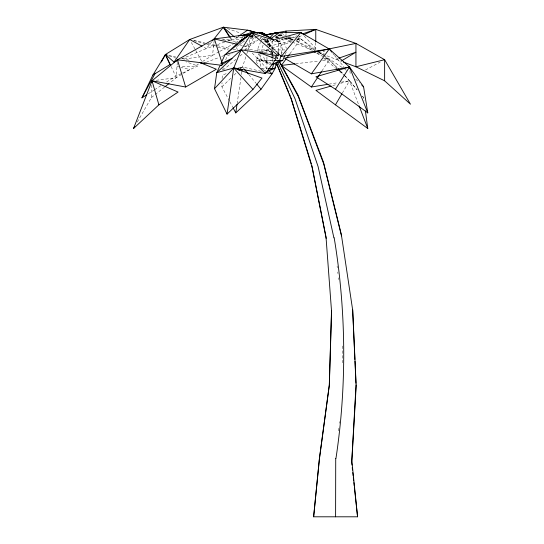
<?xml version="1.0" encoding="UTF-8"?>
<svg xmlns="http://www.w3.org/2000/svg" width="544" height="544" viewBox="0 0 544 544"><rect width="100%" height="100%" fill="white"/><g stroke="black" fill="none" stroke-linecap="round" stroke-linejoin="round"><path stroke-width="0.41" stroke-dasharray="2.72 2.04" d="M278.27 50.803L278.467 41.643L276.202 40.528M229.432 100.973L221.904 86.802L222.02 82.681M222.142 78.567L222.238 75.269L226.134 73.678M137.292 122.026L151.422 97.553L151.898 84.15M177.283 62.336L176.202 77.772L169.68 82.974M338.436 430.841L338.681 428.325M339.157 423.293L339.32 421.614M214.2 40.555L212.52 55.352L202.042 61.819M237.123 103.727L240.924 77.846M241.414 74.508L241.788 72.005M244.467 49.878L248.52 46.954L250.131 38.223M263.092 45.07L261.671 49.926L262.385 52.353M264.044 41.834L264.751 39.406L266.104 38.61M261.052 54.638L259.25 60.785L261.501 68.462L265.574 70.849M281.289 54.781L282.71 49.926L279.63 39.406M222.605 69.958L223.326 67.653M225.733 59.962L226.936 56.114L232.159 53.727M245.82 56.821L242.522 66.994L241.312 68.163M246.84 53.693L248.363 48.994L253.994 37.033M299.411 36.258L297.439 41.46L315.139 50.402M258.563 52.931L257.312 49.926L260.426 42.412M260.739 41.657L261.671 39.406L264.676 38.162M257.346 63.859L256.074 60.785L258.937 53.876M285.206 54.434L286.45 51.428M241.767 38.372L242.821 36.407M342.271 93.18L349.513 80.798L345.297 75.976M321.905 70.972L329.229 59.806L325.169 56.821M267.138 44.968L270.45 40.338M289.836 53.87L300.825 38.91L315.704 49.858M212.031 41.46L206.38 48.586L181.744 58.861M276.971 52.401L265.717 42.099L267.988 39.712M221.904 86.802L231.003 78.064M234.029 75.147L236.456 72.821M267.634 45.342L272.748 41.031M275.944 38.338L279.786 35.102L284.641 35.979M223.02 70.183L236.014 59.316M239.911 56.059L242.515 53.883M151.422 97.553L164.465 87.142M239.578 44.846L248.52 46.954L259.345 39.018M260.018 38.522L261.372 37.529M236.844 46.519L238.911 45.023M239.598 44.52L241.658 43.024M242.345 42.527L246.473 39.528M250.6 36.536L251.974 35.537M265.288 38.964L265.717 42.099L269.062 39.794M259.91 38.325L261.297 37.386M242.366 37.373L235.736 38.066L237.823 36.672M148.281 93.792L153.904 90.188M154.605 89.733L160.936 85.68M166.559 82.069L175.698 76.208L181.798 73.386M198.553 63.974L194.358 66.565L180.295 66.552M261.501 53.108L266.934 49.926L273.843 52.788M219.164 51.707L212.52 55.352L182.471 59.174M219.905 51.299L234.668 43.187M235.409 42.779L237.619 41.568L222.68 39.855M365.514 69.965L380.215 62.07M244.555 46.709L257.054 40.045M322.803 54.284L324.258 53.53M182.56 73.032L197.805 65.98L185.953 61.792M318.825 52.265L320.3 53.006L324.761 51M289.592 41.031L293.44 39.318M298.833 36.917L302.682 35.204M250.798 36.373L253.103 35.401M260.018 52.788L266.934 49.926L272.36 53.108L270.035 53.108M240.183 67.952L242.522 66.994L262.188 71.556M206.094 62.397L218.593 57.623M221.721 56.433L224.067 55.536M235.736 38.066L239.632 36.591M250.974 36.897L253.32 36.033M251.233 36.026L252.776 35.469M224.618 42.051L206.38 48.586L203.483 47.008M227.786 40.916L231.751 39.494L230.812 38.128M335.845 59.208L338.164 58.392M281.921 38.706L286.008 39.583L296.97 35.822M250.668 36.604L253.021 35.843M271.857 48.178L291.972 41.738M295.997 40.453L300.825 38.91L314.459 50.422M332.724 85.592L336.722 84.449M340.721 83.307L349.513 80.798L357.163 89.855M265.717 42.099L270.613 40.766M268.981 46.206L292.658 40.78M296.738 39.841L300.825 38.91L288.687 36.713M249.927 38.685L256.516 37.189M257.339 37.006L258.985 36.632M250.05 37.917L254.218 37.108M255.027 36.951L257.455 36.475M245.215 49.613L248.363 48.994L266.451 52.972M238.49 67.742L242.522 66.994L244.106 68.904M328.787 84.177L337.906 82.688M341.224 82.151L349.513 80.798L357.088 89.821M156.189 80.274L176.202 77.772L189.659 69.462L180.948 67.463M295.623 63.757L319.144 60.996M322.51 60.602L329.229 59.806L337.559 68.19M296.949 39.331L300.825 38.91M250.662 36.516L253.973 36.169M261.671 39.406L266.41 39.406M281.173 39.406L282.71 39.406L286.45 48.423M257.312 49.926L268.954 49.926M273 49.926L284.893 49.926M258.869 53.679L261.671 60.445L273.843 60.445M256.074 60.785L274.611 60.785M261.501 68.462L266.934 68.462M176.99 66.552L179.472 66.552M278.195 35.088L282.907 36.122M221.884 39.12L239.394 39.63M278.29 34.993L279.786 35.102M275.563 36.754L279.718 37.414L275.563 36.768M275.38 37.312L277.834 37.835M193.814 40.399L204.435 42.765M207.706 43.5L229.765 48.416M233.036 49.15L236.3 49.878M168.674 55.318L176.018 57.093M181.737 58.466L189.904 60.438M277.732 35.401L282.567 36.686M285.79 37.536L293.046 39.46L286.817 37.386M193.773 40.596L205.911 43.914M206.72 44.132L217.233 47.015M218.042 47.233L228.562 50.109M276.094 40.888L278.467 41.643L276.182 40.589M324.666 58.256L329.229 59.806L337.341 68.204M227.324 28.574L240.924 33.232M250.526 36.523L255.326 38.162M271.504 63.22L257.237 58.317L269.824 64.478M169.354 55.923L175.678 58.16M279.174 34.422L283.812 36.074M287.674 37.448L293.08 39.372M318.084 52.496L341.734 61.424M276.454 40.555L280.364 42.099L276.624 40.154M284.376 37.883L286.008 39.583L291.904 41.97M292.271 42.119L312.684 50.381M275.951 36.604L278.202 37.536M281.207 38.78L282.71 39.406M261.671 60.445L270.688 64.178M263.86 70.373L266.166 71.325M275.903 40.086L280.364 42.099L276.685 40.236M273.686 40.65L280.568 43.826L281.772 53.89M316.724 53.237L329.229 59.806M281.262 33.164L285.709 35.455M288.667 36.978L293.107 39.263M275.577 37.026L277.603 38.216M272.19 64.804L264.751 60.445L263.33 55.59M295.997 40.95L311.719 50.272M320.3 53.006L323.122 54.876M323.823 55.338L342.149 67.463M344.964 69.326L346.378 70.264M319.083 52.346L324.496 56.324M323.796 58.276L335.437 68.02M339.32 71.271L343.203 74.521M343.849 75.065L347.079 77.772M317.057 52.612L320.3 55.352M262.283 38.223L277.746 52.428M355.674 79.098L359.326 82.654M340.537 71.182L344.699 75.378M340.238 71.203L344.298 75.398M344.876 76.004L349.513 80.798L358.795 105.04M280.01 33.347L283.825 37.312M304.259 36.156L316.866 49.395M248.363 48.994L249.472 50.157M252.246 53.074L267.471 69.061M267.838 49.463L271.619 53.938M362.501 96.261L363.582 97.553L364.038 100.898M362.515 96.268L363.582 97.553M248.866 74.623L256.265 83.531M332.901 53.468L333.955 54.747M334.478 55.386L343.93 66.892M230.411 38.372L232.621 41.861M236.164 47.45L237.497 49.545M267.22 39.488L272.972 49.858M276.665 56.528L278.31 59.486M191.332 42.405L195.344 49.715M195.745 50.442L202.164 62.132M267.179 39.494L272.442 49.137M276.488 56.549L278.106 59.514M229.826 101.721L232.601 106.944M266.968 39.59L271.034 47.92M275.094 56.243L275.835 57.759M266.941 39.644L270.946 48.076M274.951 56.515L275.679 58.045M171.081 66.49L175.698 76.208M246.962 43.255L248.52 46.954M269.668 46.798L266.39 38.964L269.6 46.791M271.633 51.496L273.265 55.406M275.883 56.175L277.154 59.248M271.544 51.49L273.156 55.4M272.816 54.638L273.489 56.943M337.096 266.084L337.287 267.77M337.763 271.98L337.953 273.659M338.429 277.868L338.62 279.548M349.901 70.761L350.207 73.766M265.078 39.018L265.397 42.99M342.346 345.998L342.489 362.814M315.765 42.561L315.765 49.98M286.008 33.395L286.008 39.583M272.19 41.024L272.19 49.116M272.19 52.353L272.19 53.972M272.19 58.827L272.19 61.9M266.934 49.926L266.934 53.108M266.934 56.943L266.934 70.849M293.019 39.515L283.873 38.073L293.019 39.542"/><path stroke-width="0.82" d="M335.6 516.8L335.723 458.347M270.15 37.556L261.827 33.47L259.25 32.803L251.552 33.109L241.155 49.81L216.764 72.678L233.73 68L261.984 78.064L252.946 89.42L227.045 114.118L214.513 88.699L216.764 72.678L219.796 66.055L232.002 58.392L220.857 63.743L224.944 54.801L241.155 49.81L278.161 55.801L278.249 51.632M331.5 310.842L329.283 385.444L319.342 459.469L313.636 516.8L357.564 516.8L351.859 460.775L356.177 385.934L352.709 310.311L341.319 234.423L323.51 162.262L298.024 95.037L279.541 61.71M151.96 82.477L152.021 80.798L177.46 59.806L214.384 38.91L243.528 35.102L249.662 34.802M313.636 516.8L319.512 457.701L329.351 384.771L331.561 311.576L326.006 236.926L311.821 165.403M227.045 114.118L233.73 68L241.155 49.81L265.547 73.59L275.944 58.915L259.658 52.802M275.747 67.381L272.02 73.841L261.025 89.25L235.77 112.907L237 104.564M241.91 71.169L242.155 69.496M273.714 63.859L272.36 68.462L266.934 71.645L274.611 68.462L277.154 62.322M281.051 55.59L279.63 60.445L272.19 64.804L282.71 60.445L284.58 55.937M158.882 104.836L152.021 80.798L178.092 92.052L158.882 104.836L133.552 128.5L152.021 80.798L185.667 87.013L216.328 69.217L200.158 62.621M146.873 94.697L141.95 97.852L152.905 75.018L165.403 54.529L189.727 39.488L223.326 27.2L247.574 30.172L257.679 32.851M141.95 97.852L155.298 73.202M161.364 61.996L165.403 54.529L167.035 54.924M133.552 128.5L134.796 126.344M365.398 110.935L367.778 128.5L335.451 104.836L341.843 93.908M331.854 52.19L329.229 48.994L284.539 58.256L311.372 73.841L349.513 66.994L363.582 86.802L367.778 112.907L335.451 89.25L349.513 66.994L329.229 48.994L300.825 32.545L279.786 32.402L264.751 35.047L262.378 34.354L264.751 35.047L267.124 35.047L264.751 35.047L261.229 32.402L256.102 32.545M285.838 59.316L281.343 65.436L311.372 87.013L321.443 71.665M152.905 75.018L170.041 64.525L165.403 54.529L174.046 62.077L189.727 39.488L202.035 46.213M311.372 73.841L329.229 48.994L281.343 56.406L277.596 52.972M286.838 57.956L289.333 54.55M212.541 40.814L223.326 27.2L234.491 36.978M281.343 56.406L300.825 32.545L301.968 33.748M214.513 88.699L233.73 68L265.547 73.59M269.688 37.924L274.23 33.143L279.786 32.402L271.075 38.406M238.884 70.489L240.7 68.741M278.161 55.801L251.552 33.109L224.944 54.801L238.218 42.595L251.552 33.109L273.72 40.134M165.118 86.618L169.028 83.497M243.161 39.773L240.04 40.922L251.552 33.109M238.524 36.21L247.574 30.172L257.625 32.973M341.761 60.738L355.932 52.176L338.939 58.126M327.74 49.66L329.229 48.994M303.45 34.864L315.765 29.376L355.932 43.404L384.628 59.704L410.448 104.19L384.628 80.811L355.932 66.783L343.4 62.057M240.04 40.922L243.114 39.624M174.046 62.077L177.895 60.472M237.062 69.224L238.619 68.585M205.312 62.696L202.966 63.594L200.518 63.002M241.964 35.707L253.749 31.634M258.924 33.238L261.229 32.402L266.907 35.088M302.45 33.946L315.765 29.376L315.765 41.738M260.093 33.558L263.167 33.143L264.751 35.047L275.312 33.048M367.778 112.907L349.513 66.994L315.928 76.758L335.451 89.25M331.126 86.047L315.928 90.386L335.451 104.836M273.061 40.1L300.825 32.545M320.681 50.619L315.765 51.626L314.221 51M328.059 49.11L355.932 43.404L355.932 66.783L384.628 59.704L384.628 80.811M264.751 35.047L286.008 31.076L315.765 29.376M234.457 68.49L236.069 68.19M311.372 87.013L327.957 84.313M281.343 65.436L294.787 63.859M249.92 35.047L243.528 35.102L244.773 38.066M274.672 60.445L282.71 60.445M268.484 68.462L274.611 68.462M222.006 65.334L177.46 59.806L185.667 87.013M265.465 72.318L272.02 73.841L268.607 70.258M237.143 44.275L214.384 38.91L222.591 64.634M275.461 64.58L277.046 65.124M166.988 55.087L165.403 54.529L170.728 65.742M261.079 33.755L264.017 35.013M273.088 39.168L259.25 32.803L260.345 33.442L261.827 33.47L264.166 34.952M261.229 32.402L266.383 35.013M313.868 51.537L315.296 52.387M342.856 67.932L344.264 68.864M336.083 68.564L338.028 70.19M361.76 85.02L363.582 86.802M338.157 68.789L339.939 70.584M233.73 68L252.946 89.42M244.637 69.537L248.336 73.991M256.795 84.164L261.025 89.25M223.326 27.2L230.35 37.448M223.768 27.9L229.52 36.978M279.317 61.737L298.336 96.587L323.782 164.084L341.469 235.872M233.002 107.685L235.77 112.907M277.868 62.642L294.984 98.675L318.09 166.559L333.9 237.844M276.542 63.24L288.653 92.222M289.313 93.786L290.292 96.132M276.386 63.233L291.258 99.246L312.086 167.226L326.155 238.374M359.094 105.822L367.778 128.5M290.952 97.702L311.324 163.792M351.961 465.052L351.689 462.55L356.041 384.914M352.233 467.554L352.498 470.057M352.77 472.566L353.138 475.905M353.314 477.571L353.675 480.91M353.858 482.582L354.219 485.921M354.402 487.587L357.564 516.8M349.513 66.994L349.67 68.503M352.648 309.577L354.899 359.516M354.974 361.209L355.429 371.368M355.504 373.062L355.96 383.221M286.008 31.076L286.008 32.626M272.19 54.781L272.19 58.018M334.172 237.769A505.798 357.728 87.5 0 1 335.954 458.422"/></g></svg>
